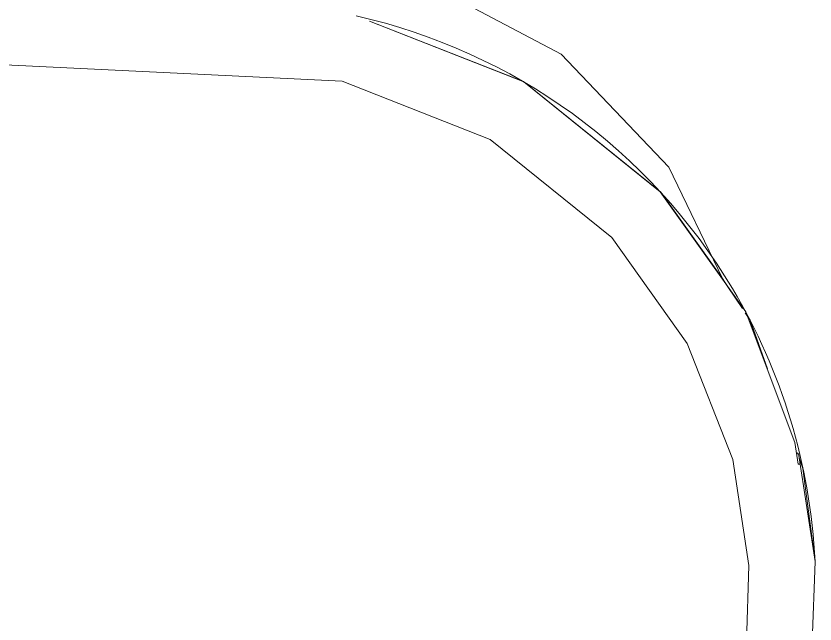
# Model space of a CAD drawing. Header units: metres. Extents: x -2.6 to 53.4, y 58.8 to 100.4.
# Drawn here: x 43.684 to 45.139, y 90.253 to 91.362 of the extents above; entities that cross this region are included whole.
import ezdxf

# ---------------------------------------------------------------- set-up
doc = ezdxf.new("R2010")
doc.units = ezdxf.units.M
for name, color, linetype, lineweight in [('A-DETL-THIN', 151, 'Continuous', 5), ('Geländevolumenkörper', 7, 'Continuous', 5), ('Sekundäre Höhenlinien', 250, 'Continuous', 5)]:
    doc.layers.add(name, color=color, linetype=linetype, lineweight=lineweight)

msp = doc.modelspace()

# ---------------------------------------------------------------- linework, layer by layer
at = {"layer": 'A-DETL-THIN'}
msp.add_line((45.1391, 90.3674), (45.1099, 89.5647), dxfattribs=at)
for start, end in [(30.82, 77.294), (2.8077, 30.82)]:
    msp.add_arc((44.0673, 90.3149), 1.0731, start, end, dxfattribs=at)
at = {"layer": 'Geländevolumenkörper', "color": 250}
for p, q in [((26.234, 92.1133), (44.2778, 91.2427)), ((44.6084, 91.2422), (44.3278, 91.352)), ((44.6085, 91.2414), (44.3278, 91.352)), ((44.2778, 91.2427), (44.5475, 91.1365)), ((44.8582, 91.0407), (44.6084, 91.2422)), ((44.8572, 91.0412), (44.6085, 91.2414)), ((44.5475, 91.1365), (44.769, 90.9581)), ((45.0128, 90.8222), (44.8572, 91.0412)), ((44.9704, 90.8829), (44.8582, 91.0407)), ((44.769, 90.9581), (44.9065, 90.7648)), ((44.9805, 90.8677), (44.9704, 90.8829)), ((45.014, 90.8192), (45.0128, 90.8222)), ((45.0207, 90.8072), (45.0155, 90.8151)), ((45.0415, 90.7489), (45.0158, 90.8146)), ((45.0524, 90.7185), (45.0207, 90.8072)), ((44.9065, 90.7648), (44.9894, 90.553)), ((45.108, 90.5627), (45.1067, 90.5662)), ((45.1391, 90.3674), (45.1091, 90.5642)), ((44.9894, 90.553), (45.0188, 90.3603)), ((45.1171, 90.537), (45.1103, 90.5562)), ((45.1391, 90.3674), (45.1171, 90.537)), ((45.0188, 90.3603), (44.9908, 89.5272)), ((45.1107, 89.5221), (45.1391, 90.3674))]:
    msp.add_line(p, q, dxfattribs=at)
at = {"layer": 'Sekundäre Höhenlinien'}
for p, q in [((44.4678, 91.4032), (44.6766, 91.292)), ((44.6766, 91.292), (44.8726, 91.0862)), ((44.8726, 91.0862), (44.9704, 90.8829)), ((44.9805, 90.8677), (45.0068, 90.8282)), ((45.012, 90.8203), (45.0155, 90.8151)), ((45.0128, 90.8222), (45.0881, 90.6216)), ((45.0881, 90.6216), (45.102, 90.5843)), ((45.102, 90.5843), (45.1084, 90.5448)), ((45.1084, 90.5448), (45.112, 90.5448))]:
    msp.add_line(p, q, dxfattribs=at)

doc.saveas('drawing.dxf')
